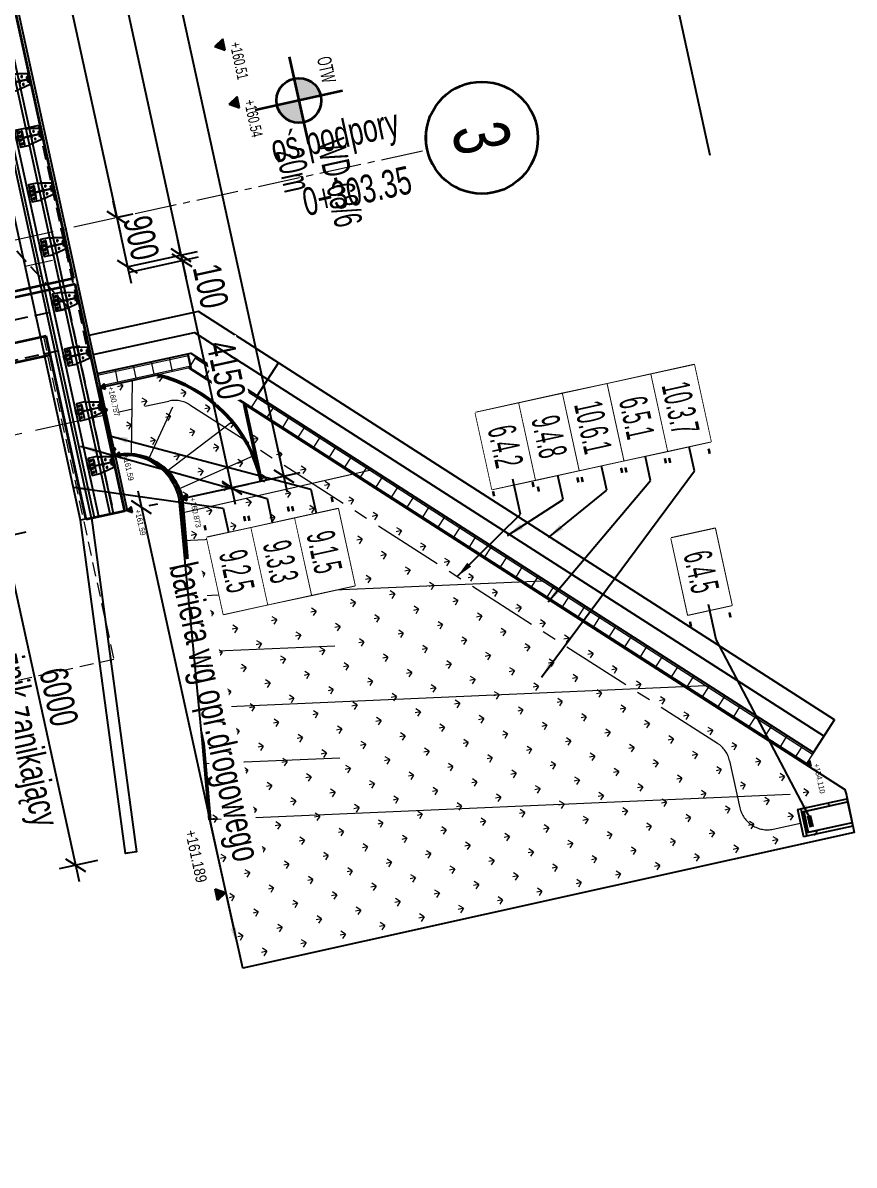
# Model space of a CAD drawing. Header units: metres. Extents: x 8416582 to 8417409, y 5771873 to 5772737.
# Drawn here: x 8416718.14 to 8416732.99, y 5772190.87 to 5772211.26 of the extents above; entities that cross this region are included whole.
import ezdxf
from ezdxf.enums import TextEntityAlignment as Align

# ---------------------------------------------------------------- set-up
doc = ezdxf.new("R2010")
doc.units = ezdxf.units.M
doc.set_wipeout_variables(frame=1)
doc.header["$PDSIZE"] = 0.05
for name, pattern in [('CENTER', [2, 1.25, -0.25, 0.25, -0.25]), ('CENTER2', [1.125, 0.75, -0.125, 0.125, -0.125]), ('DASHDOT', [25.4, 12.7, -6.35, 0, -6.35]), ('DASHED', [0.75, 0.5, -0.25]), ('HIDDEN', [0.375, 0.25, -0.125])]:
    doc.linetypes.add(name, pattern=pattern)
for name, color, linetype in [('00RysOpi-T', 2, 'Continuous'), ('AII_M_balustrady', 8, 'Continuous'), ('AII_M_bariery', 8, 'Continuous'), ('AII_M_konstrukcja beton', 3, 'Continuous'), ('AII_M_krawężnik', 9, 'Continuous'), ('AII_M_opisy do legendy', 2, 'Continuous'), ('AII_odwodnienie_drenaż', 140, 'Continuous')]:
    doc.layers.add(name, color=color, linetype=linetype)
for name, color, linetype, lineweight in [('AII_D_skarpa', 62, 'Continuous', 50), ('AII_M_geologia', 1, 'Continuous', 25), ('AII_M_konstrukcja 0.09', 6, 'Continuous', 9), ('AII_M_konstrukcja 0.18', 9, 'Continuous', 18), ('AII_M_konstrukcja 0.25', 1, 'Continuous', 25), ('AII_M_konstrukcja 0.35', 2, 'Continuous', 35), ('AII_M_kreskowanie', 8, 'Continuous', 0), ('AII_M_odwodnienie', 8, 'Continuous', 9), ('AII_M_opisy', 1, 'Continuous', 25), ('AII_M_opisy rzedne', 1, 'Continuous', 25), ('AII_M_opisy wymiary', 1, 'Continuous', 25), ('AII_M_osie', 9, 'CENTER', 18), ('AII_M_osie glowne', 9, 'CENTER2', 18), ('AII_M_robocza', 42, 'Continuous', 30), ('AII_M_skarpy', 9, 'Continuous', 18), ('AII_M_wymiary', 1, 'Continuous', 25), ('AII_M_wyposazenie', 1, 'Continuous', 25)]:
    doc.layers.add(name, color=color, linetype=linetype, lineweight=lineweight)
doc.layers.add('AII_M_opisy rzedne skarpy', color=6, linetype='Continuous', plot=False)
doc.layers.add('AII_M_przedmiar', color=1, linetype='Continuous', plot=False)
doc.styles.add('CDMSTYLE', font='CDMSIMPL.shx', dxfattribs={"width": 0.7, "bigfont": 'CDMBIGPL.shx'})
doc.linetypes.add('OGRODZENIE1', pattern='A,6.35,-2.54,[133,ltypeshp.shx,S=2.54,R=0,X=-2.54,Y=0],-2.54,25.4', length=36.83)
doc.dimstyles.new('CDM-ME200MM', dxfattribs={"dimscale": 0.2, "dimtxt": 2.5, "dimasz": 1.5, "dimexe": 1.5, "dimexo": 5, "dimgap": 0.5, "dimtad": 1, "dimdec": 0, "dimlfac": 1000, "dimrnd": 1, "dimzin": 9, "dimtxsty": 'CDMSTYLE', "dimblk": 'OBLIQUE', "dimcen": 2.5, "dimdle": 1.5, "dimclrd": 9, "dimclre": 9, "dimclrt": 1, "dimadec": 1, "dimazin": 2, "dimtfac": 1, "dimtdec": 0, "dimtix": 1, "dimtmove": 2, "dimatfit": 3, "dimfxl": 1, "dimtvp": 1, "dimtolj": 1, "dimtzin": 0, "dimlwd": 25, "dimlwe": 25, "dimarcsym": 0})
doc.dimstyles.new('CDM-ME200MM$7', dxfattribs={"dimscale": 0.2, "dimtxt": 2.5, "dimasz": 1.5, "dimexe": 1.5, "dimexo": 5, "dimgap": 0.5, "dimtad": 1, "dimdec": 0, "dimlfac": 1000, "dimrnd": 1, "dimzin": 9, "dimtxsty": 'CDMSTYLE', "dimblk": 'OBLIQUE', "dimcen": 2.5, "dimdle": 1.5, "dimclrd": 9, "dimclre": 9, "dimclrt": 1, "dimadec": 1, "dimazin": 2, "dimtfac": 1, "dimtdec": 0, "dimtix": 1, "dimtmove": 2, "dimatfit": 3, "dimfxl": 1, "dimtvp": 1, "dimtolj": 1, "dimtzin": 0, "dimlwd": 25, "dimlwe": 25, "dimarcsym": 0})

# ---------------------------------------------------------------- blocks, each defined once
blk = doc.blocks.new('OpiOsie02')
at = {"layer": 'AII_M_osie', "color": 0, "lineweight": 25, "ltscale": 2, "style": 'CDMSTYLE', "width": 0.7}
blk.add_text('oś podpory', height=2.5, rotation=90, dxfattribs=at).set_placement((-1, -2), align=Align.BOTTOM_RIGHT)
at = {"layer": 'AII_M_osie', "color": 0, "lineweight": 25, "style": 'CDMSTYLE', "width": 0.7, "flags": 8}
blk.add_attdef('KILOMETRAŻ', text='', height=2.5, rotation=90, dxfattribs=at).set_placement((1, -2), align=Align.TOP_RIGHT)
at = {"color": 0, "lineweight": 25}
blk.add_wipeout([(5, 5), (4.76, 6.55), (4.05, 7.94), (2.94, 9.05), (1.55, 9.76), (0, 10), (-1.55, 9.76), (-2.94, 9.05), (-4.05, 7.94), (-4.76, 6.55), (-5, 5), (-4.76, 3.45), (-4.05, 2.06), (-2.94, 0.95), (-1.55, 0.24), (0, 0), (1.55, 0.24), (2.94, 0.95), (4.05, 2.06), (4.76, 3.45)], dxfattribs=at).dxf.layer = 'AII_M_osie'
at = {"layer": 'AII_M_osie', "color": 0, "linetype": 'Continuous', "lineweight": 35}
blk.add_circle((0, 5), 5, dxfattribs=at)
at = {"layer": 'AII_M_osie', "color": 0, "linetype": 'Continuous', "lineweight": 50, "style": 'CDMSTYLE', "width": 0.7}
blk.add_attdef('NR', text='', height=5, dxfattribs=at).set_placement((0, 5), align=Align.MIDDLE)
blk = doc.blocks.new('_OBLIQUE')
at = {"color": 0, "linetype": 'ByBlock'}
blk.add_line((-0.5, -0.5), (0.5, 0.5), dxfattribs=at)
blk = doc.blocks.new('*D66')
at = {"layer": 'AII_M_opisy wymiary', "color": 9, "lineweight": 25, "transparency": 16777216}
for p, q in [((8416714.21, 5772233.483), (8416719.885, 5772207.495)), ((8416714.288, 5772233.193), (8416714.567, 5772233.254)), ((8416719.848, 5772207.794), (8416720.114, 5772207.853))]:
    blk.add_line(p, q, dxfattribs=at)
at = {"layer": 'Defpoints', "color": 0, "lineweight": 25, "transparency": 16777216}
for p in [(8416713.311, 5772232.98), (8416719.821, 5772207.789), (8416718.871, 5772207.581)]:
    blk.add_point(p, dxfattribs=at)
at = {"layer": 'AII_M_opisy wymiary', "color": 9, "lineweight": 25, "transparency": 16777216, "xscale": 0.3, "yscale": 0.3, "zscale": 0.3}
for p, rotation in [((8416714.274, 5772233.19), 102.3200789319986), ((8416719.821, 5772207.789), 282.3200789319986)]:
    blk.add_blockref('_OBLIQUE', p, dxfattribs=dict(at, rotation=rotation))
at = {"layer": 'AII_M_opisy wymiary', "color": 1, "lineweight": 25, "transparency": 16777216, "insert": (8416717.389, 5772220.564), "char_height": 0.5, "attachment_point": 5, "rotation": 282.3201, "style": 'CDMSTYLE'}
blk.add_mtext('\\A1;26000', dxfattribs=at)
blk = doc.blocks.new('*D67')
at = {"layer": 'AII_M_opisy wymiary', "color": 9, "lineweight": 25, "transparency": 16777216}
for p, q in [((8416719.821, 5772207.789), (8416719.757, 5772208.082)), ((8416719.836, 5772207.792), (8416720.114, 5772207.853)), ((8416719.821, 5772207.789), (8416720.013, 5772206.909)), ((8416720.013, 5772206.909), (8416720.077, 5772206.616)), ((8416720.028, 5772206.912), (8416720.306, 5772206.973))]:
    blk.add_line(p, q, dxfattribs=at)
at = {"layer": 'Defpoints', "color": 0, "lineweight": 25, "transparency": 16777216}
for p in [(8416718.859, 5772207.578), (8416720.013, 5772206.909), (8416719.051, 5772206.699)]:
    blk.add_point(p, dxfattribs=at)
at = {"layer": 'AII_M_opisy wymiary', "color": 9, "lineweight": 25, "transparency": 16777216, "xscale": 0.3, "yscale": 0.3, "zscale": 0.3}
for p, rotation in [((8416719.821, 5772207.789), 282.3200789319986), ((8416720.013, 5772206.909), 102.3200789319986)]:
    blk.add_blockref('_OBLIQUE', p, dxfattribs=dict(at, rotation=rotation))
at = {"layer": 'AII_M_opisy wymiary', "color": 1, "lineweight": 25, "transparency": 16777216, "insert": (8416720.259, 5772207.424), "char_height": 0.5, "attachment_point": 5, "rotation": 282.3201, "style": 'CDMSTYLE'}
blk.add_mtext('\\A1;900', dxfattribs=at)
blk = doc.blocks.new('*D68')
at = {"layer": 'AII_M_opisy wymiary', "color": 9, "lineweight": 25, "transparency": 16777216}
for p, q in [((8416709.424, 5772259.972), (8416721.031, 5772206.824)), ((8416708.548, 5772259.473), (8416709.781, 5772259.743)), ((8416720.028, 5772206.912), (8416721.26, 5772207.182))]:
    blk.add_line(p, q, dxfattribs=at)
at = {"layer": 'Defpoints', "color": 0, "lineweight": 25, "transparency": 16777216}
for p in [(8416707.572, 5772259.26), (8416720.967, 5772207.118), (8416719.051, 5772206.699)]:
    blk.add_point(p, dxfattribs=at)
at = {"layer": 'AII_M_opisy wymiary', "color": 9, "lineweight": 25, "transparency": 16777216, "xscale": 0.3, "yscale": 0.3, "zscale": 0.3}
for p, rotation in [((8416709.488, 5772259.679), 102.3200789319986), ((8416720.967, 5772207.118), 282.3200789319986)]:
    blk.add_blockref('_OBLIQUE', p, dxfattribs=dict(at, rotation=rotation))
at = {"layer": 'AII_M_opisy wymiary', "color": 1, "lineweight": 25, "transparency": 16777216, "insert": (8416715.569, 5772233.473), "char_height": 0.5, "attachment_point": 5, "rotation": 282.3201, "style": 'CDMSTYLE'}
blk.add_mtext('\\A1;LC=53800', dxfattribs=at)
blk = doc.blocks.new('*D71')
at = {"layer": 'AII_M_opisy wymiary', "color": 9, "lineweight": 25, "transparency": 16777216}
for p, q in [((8416720.967, 5772207.118), (8416720.903, 5772207.411)), ((8416720.028, 5772206.912), (8416721.26, 5772207.182)), ((8416720.049, 5772206.815), (8416721.282, 5772207.084)), ((8416720.967, 5772207.118), (8416720.988, 5772207.02)), ((8416720.988, 5772207.02), (8416721.052, 5772206.727))]:
    blk.add_line(p, q, dxfattribs=at)
at = {"layer": 'Defpoints', "color": 0, "lineweight": 25, "transparency": 16777216}
for p in [(8416720.988, 5772207.02), (8416719.051, 5772206.699), (8416719.072, 5772206.601)]:
    blk.add_point(p, dxfattribs=at)
at = {"layer": 'AII_M_opisy wymiary', "color": 9, "lineweight": 25, "transparency": 16777216, "xscale": 0.3, "yscale": 0.3, "zscale": 0.3}
for p, rotation in [((8416720.967, 5772207.118), 282.3200789319986), ((8416720.988, 5772207.02), 102.3200789319986)]:
    blk.add_blockref('_OBLIQUE', p, dxfattribs=dict(at, rotation=rotation))
at = {"layer": 'AII_M_opisy wymiary', "color": 1, "lineweight": 25, "transparency": 16777216, "insert": (8416721.498, 5772206.563), "char_height": 0.5, "attachment_point": 5, "rotation": 282.3201, "style": 'CDMSTYLE'}
blk.add_mtext('\\A1;100', dxfattribs=at)
blk = doc.blocks.new('*D72')
at = {"layer": 'AII_M_opisy wymiary', "color": 9, "lineweight": 25, "transparency": 16777216}
for p, q in [((8416720.924, 5772207.313), (8416721.938, 5772202.672)), ((8416720.049, 5772206.815), (8416721.282, 5772207.084)), ((8416720.935, 5772202.76), (8416722.167, 5772203.029))]:
    blk.add_line(p, q, dxfattribs=at)
at = {"layer": 'Defpoints', "color": 0, "lineweight": 25, "transparency": 16777216}
for p in [(8416719.072, 5772206.601), (8416721.874, 5772202.965), (8416719.958, 5772202.547)]:
    blk.add_point(p, dxfattribs=at)
at = {"layer": 'AII_M_opisy wymiary', "color": 9, "lineweight": 25, "transparency": 16777216, "xscale": 0.3, "yscale": 0.3, "zscale": 0.3}
for p, rotation in [((8416720.988, 5772207.02), 102.3200789319986), ((8416721.874, 5772202.965), 282.3200789319986)]:
    blk.add_blockref('_OBLIQUE', p, dxfattribs=dict(at, rotation=rotation))
at = {"layer": 'AII_M_opisy wymiary', "color": 1, "lineweight": 25, "transparency": 16777216, "insert": (8416721.773, 5772205.067), "char_height": 0.5, "attachment_point": 5, "rotation": 282.3201, "style": 'CDMSTYLE', "bg_fill": 3, "box_fill_scale": 1.1, "bg_fill_color": 256, "bg_fill_true_color": 13158600, "bg_fill_transparency": 0}
blk.add_mtext('\\A1;4150', dxfattribs=at)
blk = doc.blocks.new('*D82')
at = {"layer": 'AII_M_opisy wymiary', "color": 9, "lineweight": 25, "transparency": 16777216}
for p, q in [((8416717.741, 5772202.377), (8416719.149, 5772195.929)), ((8416718.198, 5772202.17), (8416717.512, 5772202.02)), ((8416719.478, 5772196.308), (8416718.792, 5772196.158))]:
    blk.add_line(p, q, dxfattribs=at)
at = {"layer": 'Defpoints', "color": 0, "lineweight": 25, "transparency": 16777216}
for p in [(8416719.175, 5772202.383), (8416720.455, 5772196.522), (8416719.085, 5772196.222)]:
    blk.add_point(p, dxfattribs=at)
at = {"layer": 'AII_M_opisy wymiary', "color": 9, "lineweight": 25, "transparency": 16777216, "xscale": 0.3, "yscale": 0.3, "zscale": 0.3}
for p, rotation in [((8416717.805, 5772202.084), 102.320078944778), ((8416719.085, 5772196.222), 282.320078944778)]:
    blk.add_blockref('_OBLIQUE', p, dxfattribs=dict(at, rotation=rotation))
at = {"layer": 'AII_M_opisy wymiary', "color": 1, "lineweight": 25, "transparency": 16777216, "char_height": 0.5, "attachment_point": 5, "rotation": 282.3201, "style": 'CDMSTYLE'}
for s, insert in [('\\A1;krawężnik zanikający', (8416718.021, 5772199.061)), ('\\A1;6000', (8416718.787, 5772199.228))]:
    blk.add_mtext(s, dxfattribs=dict(at, insert=insert))
blk = doc.blocks.new('BarPor_h1_1G')
at = {"layer": 'AII_M_bariery', "linetype": 'Continuous', "ltscale": 0.01}
for p, q in [((50, 430), (-50, 430)), ((-50, 430), (-50, 420)), ((-50, 420), (-5, 420)), ((-5, 420), (-5, 280)), ((5, 280), (5, 420)), ((50, 422), (50, 430))]:
    blk.add_line(p, q, dxfattribs=at)
at = {"layer": 'AII_M_bariery', "linetype": 'Continuous'}
for p, q in [((-85, 330), (-55, 330)), ((-70, 315), (-70, 345)), ((-41, 272), (-41, 280)), ((-41, 280), (41, 280)), ((-12, 272), (-41, 272)), ((-3, 189), (-3, 263)), ((2, 263), (2, 189)), ((41, 272), (11, 272)), ((41, 280), (41, 272)), ((55, 330), (85, 330)), ((70, 315), (70, 345)), ((-120, 80), (-90, 80)), ((-105, 65), (-105, 95)), ((-50, 80), (-20, 80)), ((-41, 120), (-41, 127)), ((-41, 127), (-12, 127)), ((41, 120), (-41, 120)), ((-35, 65), (-35, 95)), ((-3, 136), (-3, 189)), ((2, 189), (2, 136)), ((11, 127), (41, 127)), ((20, 80), (50, 80)), ((35, 65), (35, 95)), ((41, 127), (41, 120)), ((90, 80), (120, 80)), ((105, 65), (105, 95))]:
    blk.add_line(p, q, dxfattribs=at)
at = {"layer": 'AII_M_bariery', "linetype": 'HIDDEN'}
blk.add_line((2, 280), (2, 280), dxfattribs=at)
at = {"layer": 'AII_M_bariery', "linetype": 'Continuous'}
for points in [[(-136, 272), (-95, 450), (95, 450), (136, 272)], [(150, 212), (155, 190), (155, 40), (-155, 40), (-155, 190), (-150, 212)], [(-41, 120), (-123, 120), (-123, 127), (-41, 127)], [(-41, 6), (-41, 0), (41, 0), (41, 120), (-41, 120), (-41, 114), (35, 114), (35, 6), (-41, 6)], [(41, 120), (123, 120), (123, 127), (41, 127)]]:
    blk.add_lwpolyline(points, dxfattribs=at)
at = {"layer": 'AII_M_bariery', "linetype": 'Continuous', "ltscale": 0.01}
blk.add_lwpolyline([(5, 290), (5, 420), (50, 420), (50, 430), (-50, 430), (-50, 422)], dxfattribs=at)
at = {"layer": 'AII_M_bariery', "linetype": 'HIDDEN', "ltscale": 0.01}
for points in [[(-136, 272), (-150, 212)], [(150, 212), (136, 272)]]:
    blk.add_lwpolyline(points, dxfattribs=at)
at = {"layer": 'AII_M_bariery', "linetype": 'Continuous'}
for centre in [(-70, 330), (70, 330), (-105, 80), (-35, 80), (35, 80), (105, 80)]:
    blk.add_circle(centre, 12.2, dxfattribs=at)
for centre, start, end in [((-12, 263), 0, 90), ((11, 263), 90, 180), ((-12, 136), 270, 360), ((11, 136), 180, 270)]:
    blk.add_arc(centre, 9, start, end, dxfattribs=at)
blk = doc.blocks.new('*U84')
at = {"layer": 'AII_M_wymiary', "xscale": 0.001, "yscale": 0.001, "zscale": 0.001, "rotation": 162.3831513499083}
blk.add_blockref('BarPor_h1_1G', (0.068, 0.214), dxfattribs=at)
blk = doc.blocks.new('*U85')
at = {"layer": 'AII_M_robocza', "color": 0, "linetype": 'ByBlock', "lineweight": -2, "transparency": 16777216}
for p in [(51.477, -16.313), (52.43, -16.615), (53.384, -16.917), (54.337, -17.219), (55.29, -17.522), (56.243, -17.824), (57.197, -18.126), (58.15, -18.428)]:
    blk.add_blockref('*U84', p, dxfattribs=at)
blk = doc.blocks.new('*D121')
at = {"layer": 'AII_M_wymiary', "color": 9, "lineweight": 25, "transparency": 16777216}
for p, q in [((8416720.198, 5772202.906), (8416721.903, 5772195.097)), ((8416720.397, 5772202.643), (8416720.555, 5772202.677))]:
    blk.add_line(p, q, dxfattribs=at)
blk.add_solid([(8416721.952, 5772195.108), (8416721.855, 5772195.087), (8416721.967, 5772194.804)], dxfattribs=at)
at = {"layer": 'Defpoints', "color": 0, "lineweight": 25, "transparency": 16777216}
for p in [(8416719.42, 5772202.43), (8416722.864, 5772195), (8416721.967, 5772194.804)]:
    blk.add_point(p, dxfattribs=at)
at = {"layer": 'AII_M_wymiary', "color": 9, "lineweight": 25, "transparency": 16777216, "xscale": 0.3, "yscale": 0.3, "zscale": 0.3, "rotation": 102.320079049042}
blk.add_blockref('_OBLIQUE', (8416720.262, 5772202.613), dxfattribs=at)
at = {"layer": 'AII_M_wymiary', "color": 1, "transparency": 16777216, "insert": (8416721.506, 5772198.948), "char_height": 0.5, "attachment_point": 5, "rotation": 282.3201, "style": 'CDMSTYLE', "bg_fill": 3, "box_fill_scale": 1.1, "bg_fill_color": 256, "bg_fill_true_color": 13158600, "bg_fill_transparency": 0}
blk.add_mtext('\\A1;bariera wg opr.drogowego', dxfattribs=at)
blk = doc.blocks.new('ODWIERT2')
at = {"layer": 'AII_M_geologia', "linetype": 'Continuous', "lineweight": 0}
h = blk.add_hatch(color=0, dxfattribs=at)
h.dxf.hatch_style = 1
h.paths.add_polyline_path([(0, 2, 0.414214), (-2, 0), (0, 0)])
h.paths.add_polyline_path([(2, 0), (0, 0), (0, -2, 0.414214)])
at = {"layer": 'AII_M_geologia', "color": 0, "linetype": 'Continuous', "lineweight": 35}
for p, q in [((0, 4), (0, -4)), ((-4, 0), (4, 0))]:
    blk.add_line(p, q, dxfattribs=at)
blk.add_circle((0, 0), 2, dxfattribs=at)
at = {"layer": 'AII_M_geologia', "color": 0, "lineweight": -2, "style": 'CDMSTYLE', "width": 0.6}
blk.add_attdef('RODZAJ', text='', height=1.25, dxfattribs=at).set_placement((-1, 2), align=Align.BOTTOM_RIGHT)
blk.add_attdef('NUMER', text='', height=2.5, dxfattribs=at).set_placement((4, 0), align=Align.BOTTOM_LEFT)
blk.add_attdef('GLEBOKOSC', text='', height=2.5, dxfattribs=at).set_placement((4, -0.5), align=Align.TOP_LEFT)
at = {"layer": 'AII_M_geologia', "color": 0, "lineweight": -2, "style": 'CDMSTYLE', "width": 0.6, "flags": 1}
blk.add_attdef('WYKONANO', text='', height=2.5, dxfattribs=at).set_placement((4, -3.83), align=Align.TOP_LEFT)
blk = doc.blocks.new('*U203')
at = {"color": 0, "linetype": 'ByBlock', "lineweight": -2, "ltscale": 0.5}
for p, q in [((-0.095, 0), (-0.095, 13.095)), ((-0.095, 0), (-0.095, 13.095)), ((0.095, 0), (0.095, 13.095)), ((0.095, 0), (0.095, 13.095)), ((-0.125, 12.87), (0.125, 12.87)), ((-0.125, 12.54), (0.125, 12.54)), ((-0.125, 12.21), (0.125, 12.21)), ((-0.125, 11.88), (0.125, 11.88)), ((-0.125, 11.55), (0.125, 11.55)), ((-0.125, 11.22), (0.125, 11.22)), ((-0.125, 10.89), (0.125, 10.89)), ((-0.125, 10.56), (0.125, 10.56)), ((-0.125, 10.23), (0.125, 10.23)), ((-0.125, 9.9), (0.125, 9.9)), ((-0.125, 9.57), (0.125, 9.57)), ((-0.125, 9.24), (0.125, 9.24)), ((-0.125, 8.91), (0.125, 8.91)), ((-0.125, 8.58), (0.125, 8.58)), ((-0.125, 8.25), (0.125, 8.25)), ((-0.125, 7.92), (0.125, 7.92)), ((-0.125, 7.59), (0.125, 7.59)), ((-0.125, 7.26), (0.125, 7.26)), ((-0.125, 6.93), (0.125, 6.93)), ((-0.125, 6.6), (0.125, 6.6)), ((-0.125, 6.27), (0.125, 6.27)), ((-0.125, 5.94), (0.125, 5.94)), ((-0.125, 5.61), (0.125, 5.61)), ((-0.125, 5.28), (0.125, 5.28)), ((-0.125, 4.95), (0.125, 4.95)), ((-0.125, 4.62), (0.125, 4.62)), ((-0.125, 4.29), (0.125, 4.29)), ((-0.125, 3.96), (0.125, 3.96)), ((-0.125, 3.63), (0.125, 3.63)), ((-0.125, 3.3), (0.125, 3.3)), ((-0.125, 2.97), (0.125, 2.97)), ((-0.125, 2.64), (0.125, 2.64)), ((-0.125, 2.31), (0.125, 2.31)), ((-0.125, 1.98), (0.125, 1.98)), ((-0.125, 1.65), (0.125, 1.65)), ((-0.125, 1.32), (0.125, 1.32)), ((-0.125, 0.99), (0.125, 0.99)), ((-0.125, 0.66), (0.125, 0.66)), ((-0.125, 0.33), (0.125, 0.33))]:
    blk.add_line(p, q, dxfattribs=at)
at = {"color": 0, "linetype": 'ByBlock', "lineweight": -2, "ltscale": 0.5, "extrusion": (-3.44503e-16, 1, -7.39557e-32)}
blk.add_line((-0.125, 0.33), (0.125, 0.33), dxfattribs=at)
at = {"color": 0, "linetype": 'ByBlock', "lineweight": -2, "ltscale": 0.5, "extrusion": (2.83275e-16, 3.19582e-32, -1)}
blk.add_line((-0.125, 0.33), (0.125, 0.33), dxfattribs=at)
at = {"color": 0, "linetype": 'ByBlock', "lineweight": -2, "ltscale": 0.5}
blk.add_lwpolyline([(-0.125, 0), (0.125, 0), (0.125, 13.095), (-0.125, 13.095)], close=True, dxfattribs=at)
blk = doc.blocks.new('*U170')
at = {"color": 0, "linetype": 'ByBlock', "lineweight": -2, "ltscale": 0.5}
for p, q in [((-0.125, 1.65), (0.125, 1.65)), ((-0.095, 0), (-0.095, 1.66)), ((-0.095, 0), (-0.095, 1.66)), ((0.095, 0), (0.095, 1.66)), ((0.095, 0), (0.095, 1.66)), ((-0.125, 1.32), (0.125, 1.32)), ((-0.125, 0.99), (0.125, 0.99)), ((-0.125, 0.66), (0.125, 0.66)), ((-0.125, 0.33), (0.125, 0.33))]:
    blk.add_line(p, q, dxfattribs=at)
at = {"color": 0, "linetype": 'ByBlock', "lineweight": -2, "ltscale": 0.5, "extrusion": (-3.44503e-16, 1, -7.39557e-32)}
blk.add_line((-0.125, 0.33), (0.125, 0.33), dxfattribs=at)
at = {"color": 0, "linetype": 'ByBlock', "lineweight": -2, "ltscale": 0.5, "extrusion": (2.83275e-16, 3.19582e-32, -1)}
blk.add_line((-0.125, 0.33), (0.125, 0.33), dxfattribs=at)
at = {"color": 0, "linetype": 'ByBlock', "lineweight": -2, "ltscale": 0.5}
blk.add_lwpolyline([(-0.125, 0), (0.125, 0), (0.125, 1.66), (-0.125, 1.66)], close=True, dxfattribs=at)
blk = doc.blocks.new('WD-68_podpory_rzut')
at = {"layer": 'AII_M_konstrukcja 0.18', "linetype": 'HIDDEN'}
blk.add_lwpolyline([(53.8, 1.275), (59.7, 1.275), (59.7, -9.275), (53.8, -9.275)], close=True, dxfattribs=at)
at = {"layer": 'AII_M_konstrukcja 0.25', "linetype": 'HIDDEN'}
for points in [[(50.1, -10), (54.1, -10), (54.1, 2), (50.1, 2)], [(57.15, -9.825), (53, -9.825), (53, 1.825), (57.15, 1.825), (57.15, 1.325), (53.8, 1.325), (53.8, -9.325), (57.15, -9.325)]]:
    blk.add_lwpolyline(points, close=True, dxfattribs=at)
for points in [[(53.4, 1.825), (51.5, 0.728), (51.5, -8.728), (53.4, -9.825)], [(53.4, 1.825), (53.4, -9.825)], [(54.15, -9.325), (54.15, 1.325)]]:
    blk.add_lwpolyline(points, dxfattribs=at)
blk = doc.blocks.new('*D214')
at = {"layer": 'AII_M_opisy wymiary', "color": 9, "lineweight": 25, "transparency": 16777216}
for p, q in [((8416722.869, 5772202.876), (8416709.448, 5772264.327)), ((8416707.446, 5772263.583), (8416709.805, 5772264.098)), ((8416720.935, 5772202.76), (8416723.098, 5772203.233))]:
    blk.add_line(p, q, dxfattribs=at)
at = {"layer": 'Defpoints', "color": 0, "lineweight": 25, "transparency": 16777216}
for p in [(8416709.512, 5772264.034), (8416706.469, 5772263.37, 0), (8416719.958, 5772202.547)]:
    blk.add_point(p, dxfattribs=at)
at = {"layer": 'AII_M_opisy wymiary', "color": 9, "lineweight": 25, "transparency": 16777216, "xscale": 0.3, "yscale": 0.3, "zscale": 0.3}
for p, rotation in [((8416709.512, 5772264.034), 102.3200789319986), ((8416722.805, 5772203.169), 282.3200789319986)]:
    blk.add_blockref('_OBLIQUE', p, dxfattribs=dict(at, rotation=rotation))
at = {"layer": 'AII_M_opisy wymiary', "color": 1, "transparency": 16777216, "insert": (8416716.5, 5772233.676), "char_height": 0.5, "attachment_point": 5, "rotation": 282.3201, "style": 'CDMSTYLE'}
blk.add_mtext('\\A1;62300', dxfattribs=at)
blk = doc.blocks.new('Wylot_prefabrykowany')
at = {"layer": 'AII_odwodnienie_drenaż', "color": 0, "linetype": 'ByBlock', "lineweight": -2, "ltscale": 0.01}
for points in [[(0, 0.25), (0, -0.25)], [(0, 0.25), (0.9, 0.25)], [(0.06, 0.25), (0.06, -0.25)], [(0.9, 0.25), (0.9, -0.25)], [(0.06, 0.19), (0.9, 0.19)], [(0.1, 0.19), (0.1, -0.19)], [(0.15, 0.103), (0.15, -0.107)], [(0.17, 0.103), (0.17, -0.107)], [(0.2, 0.103), (0.2, -0.107)], [(0.9, -0.19), (0.06, -0.19)], [(0.9, -0.25), (0, -0.25)]]:
    blk.add_lwpolyline(points, dxfattribs=at)
blk = doc.blocks.new('OpiNum01')
at = {"layer": 'AII_M_opisy do legendy', "color": 0, "linetype": 'Continuous'}
blk.add_lwpolyline([(-3.5, -2), (3.5, -2), (3.5, 2), (-3.5, 2)], close=True, dxfattribs=at)
at = {"color": 9, "linetype": 'Continuous', "lineweight": 25, "style": 'CDMSTYLE', "width": 0.7, "flags": 1}
for tag, p in [('NAZWAPOL', (-4.1, -6.8)), ('NAZWAANG', (-4.1, -10.48)), ('SPECYF', (-4.1, -14.15)), ('ID', (-4.1, -17.82)), ('BAZA', (-4.1, -21.5)), ('RYSUNEK', (-4.1, -25.17))]:
    blk.add_attdef(tag, p, '', height=2, dxfattribs=at)
at = {"layer": 'AII_M_opisy do legendy', "linetype": 'Continuous', "lineweight": -2, "style": 'CDMSTYLE', "width": 0.5}
blk.add_attdef('NR', text='', height=2.5, dxfattribs=at).set_placement((0, 0), align=Align.MIDDLE)
at = {"color": 0, "linetype": 'Continuous'}
blk.add_wipeout([(-3.5, -2), (3.5, -2), (3.5, 2), (-3.5, 2)], dxfattribs=at).dxf.layer = 'AII_M_opisy do legendy'
blk = doc.blocks.new('OpiTxt01')
at = {"color": 0, "linetype": 'Continuous', "lineweight": 20, "style": 'CDMSTYLE', "width": 0.7}
blk.add_attdef('TEKST_GORNY', (1, 0.89), '', height=2, dxfattribs=at)
at = {"color": 0, "linetype": 'Continuous', "lineweight": -2, "style": 'CDMSTYLE', "width": 0.7}
blk.add_attdef('TEKST_DOLNY', (1.05, -2.73), '', height=2, dxfattribs=at)
blk = doc.blocks.new('00kota4')
at = {"linetype": 'Continuous', "lineweight": 25}
blk.add_hatch(color=0, dxfattribs=at).paths.add_polyline_path([(-1.04, 1.66), (0, 0), (1.08, 1.66)])
at = {"color": 0, "linetype": 'Continuous', "lineweight": 25}
for p, q in [((0, 0), (-1.04, 1.66)), ((1.08, 1.66), (-1.04, 1.66)), ((0, 0), (1.08, 1.66))]:
    blk.add_line(p, q, dxfattribs=at)
at = {"color": 0, "linetype": 'Continuous', "lineweight": 25, "style": 'CDMSTYLE', "width": 0.85}
blk.add_attdef('%%P000.000', (0.49, 2.69), '', height=2, dxfattribs=at)

msp = doc.modelspace()

# ---------------------------------------------------------------- hatches: boundary and pattern name
at = {"layer": 'AII_M_kreskowanie'}
h = msp.add_hatch(dxfattribs=at)
h.set_pattern_fill('GRASS', color=256, scale=0.02, angle=-180)
h.set_pattern_definition([(192.3201, (8416672.23175, 5772224.5195), (-0.2742923, -0.4275836), [0.09525, -0.6231705]), (147.3201, (8416672.23175, 5772224.5195), (-0.2742923, -0.4275836), [0.09525, -0.41275]), (237.3201, (8416672.23175, 5772224.5195), (0.4275836, -0.2742923), [0.09525, -0.41275])])
h.paths.add_polyline_path([(8416732.1711, 5772196.8092), (8416732.09, 5772197.1804), (8416732.8716, 5772197.3511), (8416732.9527, 5772196.9799)], flags=16)
edge = h.paths.add_edge_path()
edge.add_line((8416722.07, 5772194.3821), (8416721.4806, 5772197.0333))
edge.add_line((8416721.4806, 5772197.0333), (8416720.9348, 5772202.7603))
edge.add_arc((8416719.9578, 5772202.5469), 1, 12.32008, 99.45409)
edge.add_line((8416719.7936, 5772203.5334), (8416719.5266, 5772204.7558))
edge.add_line((8416719.5266, 5772204.7558), (8416720.5445, 5772204.9781))
edge.add_arc((8416719.9312, 5772202.5216), 2.532, 12.75286, 75.98183, ccw=False)
edge.add_line((8416722.4007, 5772203.0805), (8416722.1007, 5772204.454))
edge.add_line((8416722.1007, 5772204.454), (8416732.822, 5772197.5764))
edge.add_line((8416732.822, 5772197.5764), (8416732.8527, 5772197.4734))
edge.add_line((8416732.8527, 5772197.4734), (8416732.99, 5772196.809))
edge.add_line((8416732.99, 5772196.809), (8416722.07, 5772194.3821))

# ---------------------------------------------------------------- linework, layer by layer
at = {"layer": 'AII_D_skarpa'}
msp.add_lwpolyline([(8416722.4007, 5772203.0805), (8416722.1007, 5772204.454)], dxfattribs=at)
for centre, radius, start, end in [((8416719.9578, 5772202.5469), 2.5005, 12.32008, 76.4545), ((8416720.0048, 5772202.5563), 1.0021, 12.37337, 105.06115)]:
    msp.add_arc(centre, radius, start, end, dxfattribs=at)
at = {"layer": 'AII_M_bariery'}
for points in [[(8416719.4205, 5772202.4296), (8416706.1274, 5772263.2949)], [(8416719.4986, 5772202.4467), (8416706.2055, 5772263.3119)], [(8416719.7058, 5772202.4919), (8416706.4126, 5772263.3572)], [(8416719.7644, 5772202.5047), (8416706.4712, 5772263.37)]]:
    msp.add_lwpolyline(points, dxfattribs=at)
at = {"layer": 'AII_M_konstrukcja 0.09', "linetype": 'DASHED'}
msp.add_lwpolyline([(8416707.1931, 5772204.5187), (8416718.9656, 5772207.0899)], dxfattribs=at)
at = {"layer": 'AII_M_konstrukcja 0.25', "color": 1, "lineweight": 25}
msp.add_lwpolyline([(8416719.4732, 5772205), (8416721.1438, 5772205.3649), (8416732.2628, 5772198.2322), (8416732.6408, 5772198.8213), (8416721.2778, 5772206.1106), (8416719.3239, 5772205.6839)], dxfattribs=at)
at = {"layer": 'AII_M_konstrukcja 0.35'}
for p, q in [((8416707.5715, 5772259.2601), (8416719.051, 5772206.6991)), ((8416719.0723, 5772206.6014), (8416719.9578, 5772202.5469)), ((8416707.2998, 5772204.0302), (8416718.8769, 5772206.5587)), ((8416718.5591, 5772205.6704), (8416708.1544, 5772203.398)), ((8416719.2739, 5772202.3976), (8416718.5591, 5772205.6704)), ((8416719.9578, 5772202.5469), (8416719.2739, 5772202.3976))]:
    msp.add_line(p, q, dxfattribs=at)
for points in [[(8416718.8769, 5772206.5587), (8416719.0723, 5772206.6014)], [(8416718.6338, 5772205.3285), (8416708.2291, 5772203.0561)]]:
    msp.add_lwpolyline(points, dxfattribs=at)
at = {"layer": 'AII_M_krawężnik', "color": 1}
for p, q in [((8416719.1747, 5772202.3833), (8416705.8831, 5772263.2415)), ((8416719.3716, 5772202.4189), (8416706.0785, 5772263.2842))]:
    msp.add_line(p, q, dxfattribs=at)
for points in [[(8416719.3706, 5772202.4261), (8416720.173, 5772196.4612), (8416719.975, 5772196.4328), (8416719.1747, 5772202.3833)], [(8416719.3706, 5772202.4261), (8416719.1747, 5772202.3833)]]:
    msp.add_lwpolyline(points, dxfattribs=at)
at = {"layer": 'AII_M_kreskowanie'}
msp.add_lwpolyline([(8416722.07, 5772194.3821), (8416721.4806, 5772197.0333), (8416720.9836, 5772202.771, 0.4150901), (8416719.7936, 5772203.5334), (8416719.5266, 5772204.7558), (8416720.5445, 5772204.9781, -0.283108), (8416722.4007, 5772203.0805), (8416722.1007, 5772204.454), (8416732.822, 5772197.5764), (8416732.9822, 5772196.8073)], format="xyb", close=True, dxfattribs=at)
at = {"layer": 'AII_M_opisy rzedne', "color": 1, "lineweight": 25}
msp.add_line((8416720.0274, 5772196.4442), (8416719.975, 5772196.4328), dxfattribs=at)
at = {"layer": 'AII_M_opisy rzedne skarpy'}
msp.add_lwpolyline([(8416724.6164, 5772235.4512), (8416730.4148, 5772208.9024)], dxfattribs=at)
at = {"layer": 'AII_M_osie glowne'}
msp.add_line((8416706.9622, 5772204.9801), (8416725.365, 5772208.9993), dxfattribs=at)
at = {"layer": 'AII_M_przedmiar', "color": 1, "linetype": 'Continuous'}
msp.add_lwpolyline([(8416732.1711, 5772196.8092), (8416732.09, 5772197.1804), (8416732.8716, 5772197.3511), (8416732.9527, 5772196.9799)], close=True, dxfattribs=at)
at = {"layer": 'AII_M_skarpy', "color": 62}
for points in [[(8416720.0823, 5772203.5541), (8416720.1031, 5772204.8817)], [(8416720.3948, 5772203.479), (8416720.8224, 5772204.4054)], [(8416720.7164, 5772203.2618), (8416721.8812, 5772204.1448)], [(8416720.9281, 5772202.9458), (8416722.2569, 5772203.5301)], [(8416721.0054, 5772202.5192), (8416724.3318, 5772203.2779)], [(8416723.6287, 5772202.1321), (8416721.0056, 5772202.0173)], [(8416727.4194, 5772201.2972), (8416721.1006, 5772201.0205)], [(8416723.7162, 5772200.134), (8416721.1956, 5772200.0237)], [(8416730.3407, 5772199.4232), (8416721.2906, 5772199.0269)], [(8416723.8036, 5772198.1359), (8416721.3856, 5772198.0301)], [(8416731.8459, 5772197.4872), (8416721.4806, 5772197.0333)], [(8416732.99, 5772196.809), (8416722.07, 5772194.3821)]]:
    msp.add_lwpolyline(points, dxfattribs=at)
at = {"layer": 'AII_M_wyposazenie'}
msp.add_line((8416706.7135, 5772263.4229), (8416720.0067, 5772202.5576), dxfattribs=at)
msp.add_lwpolyline([(8416720.0067, 5772202.5576), (8416719.9578, 5772202.5469)], dxfattribs=at)

# ---------------------------------------------------------------- block references
at = {"layer": 'AII_M_geologia', "color": 10, "linetype": 'DASHDOT', "xscale": 0.2, "yscale": 0.2, "zscale": 0.2, "rotation": 282.3200856034352}
msp.add_blockref('ODWIERT2', (8416723.0733, 5772209.8785), dxfattribs=at).add_auto_attribs({'NUMER': 'WD-68/6', 'GLEBOKOSC': '20m', 'RODZAJ': 'OTW'})
at = {"layer": 'AII_M_konstrukcja beton', "color": 9, "lineweight": 18, "xscale": -1, "rotation": 282.3200785139968}
msp.add_blockref('*U170', (8416719.4999, 5772204.8779), dxfattribs=at)
at = {"layer": 'AII_M_odwodnienie', "color": 9, "lineweight": 18, "xscale": -1, "rotation": 237.320078203283}
msp.add_blockref('*U203', (8416721.1736, 5772205.1973), dxfattribs=at)
at = {"layer": 'AII_M_odwodnienie', "linetype": 'Continuous', "lineweight": 25, "rotation": 12.32007900185231}
msp.add_blockref('Wylot_prefabrykowany', (8416732.0328, 5772196.9735), dxfattribs=at)
at = {"layer": 'AII_M_opisy rzedne skarpy', "linetype": 'Continuous', "xscale": 0.05, "yscale": 0.05, "zscale": 0.05, "rotation": 282.3200789447779}
msp.add_blockref('00kota4', (8416732.1278, 5772198.0217), dxfattribs=at).add_auto_attribs({'%%P000.000': '+154.110'})
at = {"layer": 'AII_M_opisy rzedne skarpy', "linetype": 'Continuous'}
ref = msp.add_blockref('00kota4', (8416721.7602, 5772195.7305), dxfattribs=dict(at, xscale=-0.1, yscale=0.1, zscale=0.1, rotation=102.3200790172016))
ref.add_attrib('%%P000.000', '+161.189', (8416721.0399, 5772196.8291), dxfattribs={"layer": '0', "color": 0, "linetype": 'Continuous', "lineweight": 25, "height": 0.2, "rotation": 282.32008, "style": 'CDMSTYLE', "width": 0.85})
at = {"layer": 'AII_M_robocza', "color": 1, "linetype": 'Continuous', "lineweight": 25}
ref = msp.add_blockref('00kota4', (8416721.5735, 5772210.845), dxfattribs=dict(at, xscale=0.1, yscale=0.1, zscale=0.1, rotation=282.3200789319986))
ref.add_attrib('%%P000.000', '+160.51', (8416721.8366, 5772210.9025), dxfattribs={"layer": '0', "color": 0, "linetype": 'Continuous', "lineweight": 25, "height": 0.2, "rotation": 282.32008, "style": 'CDMSTYLE', "width": 0.7})

# ---------------------------------------------------------------- dimensions: what is measured, and where the dimension line sits
at = {"layer": 'AII_M_opisy wymiary', "color": 1, "lineweight": 25}
for base, p1, p2, text, picture, middle in [((8416720.9671, 5772207.1176), (8416707.5715, 5772259.2601), (8416719.051, 5772206.6991), 'LC=<>', '*D68', (8416715.5693, 5772233.4728)), ((8416719.0849, 5772196.2223), (8416719.1747, 5772202.3833), (8416720.4549, 5772196.5215), '<>\\Xkrawężnik zanikający', '*D82', (8416718.4447, 5772199.1532))]:
    dim = msp.add_linear_dim(base=base, p1=p1, p2=p2, angle=282.32008, text=text, dimstyle='CDM-ME200MM', dxfattribs=at)
    dim.commit()
    dim.dimension.update_dxf_attribs({"geometry": picture, "text_midpoint": middle})
for base, p1, p2, picture, middle in [((8416719.8212, 5772207.7885), (8416713.3113, 5772232.9796), (8416718.8707, 5772207.5809), '*D66', (8416717.3893, 5772220.5638)), ((8416720.0132, 5772206.9092), (8416718.8589, 5772207.5783), (8416719.051, 5772206.6991), '*D67', (8416720.2592, 5772207.4236))]:
    dim = msp.add_linear_dim(base=base, p1=p1, p2=p2, angle=282.32008, dimstyle='CDM-ME200MM', dxfattribs=at)
    dim.commit()
    dim.dimension.update_dxf_attribs({"geometry": picture, "text_midpoint": middle})
dim = msp.add_linear_dim(base=(8416720.9884, 5772207.0199), p1=(8416719.051, 5772206.6991), p2=(8416719.0723, 5772206.6014), angle=282.32008, dimstyle='CDM-ME200MM', dxfattribs=at)
dim.commit()
dim.dimension.update_dxf_attribs({"geometry": '*D71', "text_midpoint": (8416721.4982, 5772206.5633), "dimtype": 160})

# ---------------------------------------------------------------- leaders
at = {"layer": '00RysOpi-T', "color": 9, "linetype": 'Continuous', "lineweight": 0}
for points in [[(8416727.4083, 5772199.582), (8416730.1374, 5772203.2631), (8416730.02, 5772203.8005)], [(8416727.5253, 5772200.9243), (8416729.3558, 5772203.0924), (8416729.2385, 5772203.6298)], [(8416727.5284, 5772202.0726), (8416728.5742, 5772202.9217), (8416728.4569, 5772203.4591)], [(8416726.7981, 5772202.1116), (8416727.7927, 5772202.751), (8416727.6753, 5772203.2884)]]:
    msp.add_leader(points, dimstyle='CDM-ME200MM$7', dxfattribs=at)

# ---------------------------------------------------------------- next in the draw order: block references
at = {"layer": 'AII_M_osie', "color": 7, "linetype": 'Continuous'}
ref = msp.add_blockref('OpiOsie02', (8416725.365, 5772208.9993), dxfattribs=dict(at, xscale=0.2, yscale=0.2, zscale=0.2, rotation=282.3200789319986))
ref.add_attrib('NR', '3', dxfattribs={"layer": 'AII_M_opisy', "color": 0, "linetype": 'Continuous', "lineweight": 50, "height": 1, "rotation": 282.32008, "style": 'CDMSTYLE', "width": 0.7}).set_placement((8416726.342, 5772209.2127), align=Align.MIDDLE)
ref.add_attrib('KILOMETRAŻ', '0+303.35', dxfattribs={"layer": 'AII_M_opisy', "color": 0, "lineweight": 25, "height": 0.5, "rotation": 12.32008, "style": 'CDMSTYLE', "width": 0.7, "flags": 8}).set_placement((8416725.0169, 5772208.7185), align=Align.TOP_RIGHT)

# ---------------------------------------------------------------- next in the draw order: block references
at = {"layer": 'AII_M_robocza', "color": 1, "lineweight": 25, "xscale": -1, "rotation": 84.73660611740992}
msp.add_blockref('*U85', (8416706.5107, 5772262.9692), dxfattribs=at)
at = {"layer": 'AII_M_robocza', "color": 1, "linetype": 'Continuous', "lineweight": 25}
ref = msp.add_blockref('00kota4', (8416721.8291, 5772209.8152), dxfattribs=dict(at, xscale=0.1, yscale=0.1, zscale=0.1, rotation=282.3200789319986))
ref.add_attrib('%%P000.000', '+160.54', (8416722.0922, 5772209.8727), dxfattribs={"layer": '0', "color": 0, "linetype": 'Continuous', "lineweight": 25, "height": 0.2, "rotation": 282.32008, "style": 'CDMSTYLE', "width": 0.7})

# ---------------------------------------------------------------- next in the draw order: dimensions: what is measured, and where the dimension line sits
at = {"layer": 'AII_M_opisy wymiary', "color": 1, "lineweight": 25}
dim = msp.add_linear_dim(base=(8416721.8739, 5772202.9654), p1=(8416719.0723, 5772206.6014), p2=(8416719.9578, 5772202.5469), angle=282.32008, dimstyle='CDM-ME200MM', override={"dimtfill": 1}, dxfattribs=at)
dim.commit()
dim.dimension.update_dxf_attribs({"geometry": '*D72', "text_midpoint": (8416721.7731, 5772205.0673)})

# ---------------------------------------------------------------- next in the draw order: linework, layer by layer
at = {"layer": 'AII_M_balustrady', "linetype": 'OGRODZENIE1', "ltscale": 0.05}
msp.add_lwpolyline([(8416719.3985, 5772205.342), (8416721.2108, 5772205.7378), (8416732.4518, 5772198.5267)], dxfattribs=at)
at = {"layer": 'AII_M_konstrukcja 0.25', "color": 1, "lineweight": 25}
msp.add_lwpolyline([(8416722.3308, 5772204.6035), (8416722.7087, 5772205.1927)], dxfattribs=at)
at = {"layer": 'AII_M_konstrukcja 0.35'}
msp.add_line((8416719.051, 5772206.6991), (8416707.2785, 5772204.1279), dxfattribs=at)
at = {"layer": 'AII_M_odwodnienie', "color": 140, "linetype": 'CENTER'}
msp.add_lwpolyline([(8416699.7426, 5772190.8661), (8416700.2311, 5772190.9728, 0.4142136), (8416700.6129, 5772191.568), (8416700.5385, 5772191.9085, -0.1989124), (8416700.6061, 5772192.2852), (8416706.333, 5772201.2126, -0.1989124), (8416706.6472, 5772201.4311), (8416720.7492, 5772204.511, -0.1989124), (8416721.1258, 5772204.4434), (8416730.548, 5772198.3991, -0.1989124), (8416730.7665, 5772198.085), (8416730.9492, 5772197.2486, 0.4142136), (8416731.5444, 5772196.8668), (8416732.0328, 5772196.9735)], format="xyb", dxfattribs=at)
at = {"layer": 'AII_M_opisy rzedne skarpy', "color": 1, "linetype": 'Continuous', "lineweight": 25}
msp.add_line((8416721.2778, 5772206.1106), (8416721.2778, 5772206.1106), dxfattribs=at)

# ---------------------------------------------------------------- next in the draw order: block references
at = {"layer": 'AII_M_konstrukcja 0.25', "linetype": 'HIDDEN', "rotation": 282.3200789319986}
msp.add_blockref('WD-68_podpory_rzut', (8416705.7852, 5772257.9488, 0), dxfattribs=at)
at = {"layer": 'AII_M_opisy rzedne skarpy', "linetype": 'Continuous', "xscale": 0.05, "yscale": 0.05, "zscale": 0.05, "rotation": 282.3200789447779}
for p, values in [((8416719.5266, 5772204.7558), {'%%P000.000': '+160.757'}), ((8416719.793, 5772203.5357), {'%%P000.000': '+161.59'}), ((8416720.9836, 5772202.771), {'%%P000.000': '+160.873'}), ((8416720.0067, 5772202.5576), {'%%P000.000': '+161.59'})]:
    msp.add_blockref('00kota4', p, dxfattribs=at).add_auto_attribs(values)

# ---------------------------------------------------------------- next in the draw order: dimensions: what is measured, and where the dimension line sits
at = {"layer": 'AII_M_opisy wymiary'}
dim = msp.add_linear_dim(base=(8416709.512, 5772264.0341), p1=(8416719.9578, 5772202.5469), p2=(8416706.4693, 5772263.3696, 0), angle=282.32008, dimstyle='CDM-ME200MM', dxfattribs=at)
dim.commit()
dim.dimension.update_dxf_attribs({"geometry": '*D214', "text_midpoint": (8416716.5005, 5772233.6761)})

# ---------------------------------------------------------------- next in the draw order: leaders
at = {"layer": '00RysOpi-T', "color": 9, "linetype": 'Continuous', "lineweight": 0}
for points in [[(8416719.7164, 5772203.8866), (8416723.2865, 5772202.9385), (8416723.4038, 5772202.4012)], [(8416719.1734, 5772203.7054), (8416722.5049, 5772202.7678), (8416722.6223, 5772202.2305)], [(8416719.0465, 5772202.9702), (8416721.7233, 5772202.5971), (8416721.8407, 5772202.0598)]]:
    msp.add_leader(points, dimstyle='CDM-ME200MM$7', dxfattribs=at)

# ---------------------------------------------------------------- next in the draw order: block references
at = {"layer": '00RysOpi-T', "color": 1, "linetype": 'Continuous', "lineweight": 0}
for p, xscale, yscale, zscale, rotation, values in [((8416729.892, 5772204.3866), 0.2, 0.2, 0.2, 282.3200785754524, {'NR': '10.3.7'}), ((8416726.7657, 5772203.7038), 0.2, 0.2, 0.2, 282.3200789728477, {'NR': '6.4.2'}), ((8416723.5319, 5772201.815), 0.1999999999999999, 0.1999999999999999, 0.1999999999999999, 282.3200791909834, {'NR': '9.1.5'}), ((8416730.2637, 5772201.4633), 0.2, 0.2, 0.2, 282.3200789772597, {'NR': '6.4.5'})]:
    msp.add_blockref('OpiNum01', p, dxfattribs=dict(at, xscale=xscale, yscale=yscale, zscale=zscale, rotation=rotation)).add_auto_attribs(values)

# ---------------------------------------------------------------- next in the draw order: block references
at = {"layer": '00RysOpi-T', "color": 1, "linetype": 'Continuous', "lineweight": 0, "xscale": 0.2, "yscale": 0.2, "zscale": 0.2, "rotation": 282.3200789332828}
msp.add_blockref('OpiNum01', (8416722.7503, 5772201.6443), dxfattribs=at).add_auto_attribs({'NR': '9.3.3'})
at = {"layer": 'Defpoints', "color": 250, "linetype": 'Continuous', "lineweight": 0}
for p, xscale, yscale, zscale, rotation in [((8416730.02, 5772203.8005), 0.2, 0.2, 0.2, 282.3200785754524), ((8416726.8745, 5772203.2056), 0.2, 0.2, 0.2, 282.3200789728477), ((8416723.2865, 5772202.9385), 0.1999999999999999, 0.1999999999999999, 0.1999999999999999, 282.3200791909834), ((8416730.3917, 5772200.8771), 0.2, 0.2, 0.2, 282.3200789772597)]:
    msp.add_blockref('OpiTxt01', p, dxfattribs=dict(at, xscale=xscale, yscale=yscale, zscale=zscale, rotation=rotation)).add_auto_attribs({'TEKST_GORNY': '-', 'TEKST_DOLNY': '-'})

# ---------------------------------------------------------------- next in the draw order: leaders
at = {"layer": '00RysOpi-T', "color": 9, "linetype": 'Continuous', "lineweight": 0}
for points in [[(8416725.9025, 5772201.3792), (8416727.0303, 5772202.4924), (8416726.8937, 5772203.1177)], [(8416732.2286, 5772197.0146), (8416730.5282, 5772200.2519), (8416730.3917, 5772200.8771)]]:
    msp.add_leader(points, dimstyle='CDM-ME200MM$7', dxfattribs=at)

# ---------------------------------------------------------------- next in the draw order: block references
at = {"layer": '00RysOpi-T', "color": 1, "linetype": 'Continuous', "lineweight": 0, "xscale": 0.2, "yscale": 0.2, "zscale": 0.2}
for p, rotation, values in [((8416729.1104, 5772204.2159), 282.3200783359517, {'NR': '6.5.1'}), ((8416727.5473, 5772203.8745), 282.3200769443132, {'NR': '9.4.8'}), ((8416721.9687, 5772201.4736), 282.3200794407829, {'NR': '9.2.5'})]:
    msp.add_blockref('OpiNum01', p, dxfattribs=dict(at, rotation=rotation)).add_auto_attribs(values)
at = {"layer": 'Defpoints', "color": 250, "linetype": 'Continuous', "lineweight": 0, "xscale": 0.2, "yscale": 0.2, "zscale": 0.2, "rotation": 282.3200789332828}
msp.add_blockref('OpiTxt01', (8416722.5049, 5772202.7678), dxfattribs=at).add_auto_attribs({'TEKST_GORNY': '-', 'TEKST_DOLNY': '-'})

# ---------------------------------------------------------------- next in the draw order: linework, layer by layer
at = {"layer": 'AII_D_skarpa'}
msp.add_lwpolyline([(8416720.9848, 5772202.7712), (8416721.4806, 5772197.0333)], dxfattribs=at)

# ---------------------------------------------------------------- next in the draw order: block references
at = {"layer": 'Defpoints', "color": 250, "linetype": 'Continuous', "lineweight": 0, "xscale": 0.2, "yscale": 0.2, "zscale": 0.2}
for p, rotation in [((8416729.2385, 5772203.6298), 282.3200783359517), ((8416727.6753, 5772203.2884), 282.3200769443132), ((8416721.7233, 5772202.5971), 282.3200794407829)]:
    msp.add_blockref('OpiTxt01', p, dxfattribs=dict(at, rotation=rotation)).add_auto_attribs({'TEKST_GORNY': '-', 'TEKST_DOLNY': '-'})

# ---------------------------------------------------------------- next in the draw order: block references
at = {"layer": '00RysOpi-T', "color": 1, "linetype": 'Continuous', "lineweight": 0, "xscale": 0.2000000000000001, "yscale": 0.2000000000000001, "zscale": 0.2000000000000001, "rotation": 282.3200790125125}
msp.add_blockref('OpiNum01', (8416728.3289, 5772204.0452), dxfattribs=at).add_auto_attribs({'NR': '10.6.1'})

# ---------------------------------------------------------------- next in the draw order: dimensions: what is measured, and where the dimension line sits
at = {"layer": 'AII_M_wymiary'}
dim = msp.add_linear_dim(base=(8416721.9675, 5772194.8044), p1=(8416719.4205, 5772202.4296), p2=(8416722.8641, 5772195.0002), angle=102.32008, text='bariera wg opr.drogowego', dimstyle='CDM-ME200MM', override={"dimblk1": 'OBLIQUE', "dimsah": 1, "dimse2": 1, "dimtfill": 1}, dxfattribs=at)
dim.commit()
dim.dimension.update_dxf_attribs({"geometry": '*D121', "text_midpoint": (8416721.5061, 5772198.9479)})

# ---------------------------------------------------------------- next in the draw order: linework, layer by layer
at = {"layer": 'AII_M_przedmiar', "color": 1, "linetype": 'Continuous'}
msp.add_lwpolyline([(8416722.07, 5772194.3821), (8416721.4806, 5772197.0333), (8416720.9348, 5772202.7603, 0.3996375), (8416719.7936, 5772203.5334), (8416719.5266, 5772204.7558), (8416720.5445, 5772204.9781, -0.283108), (8416722.4007, 5772203.0805), (8416722.1007, 5772204.454), (8416732.822, 5772197.5764), (8416732.8527, 5772197.4734), (8416732.99, 5772196.809)], format="xyb", close=True, dxfattribs=at)

# ---------------------------------------------------------------- next in the draw order: block references
at = {"layer": 'Defpoints', "color": 250, "linetype": 'Continuous', "lineweight": 0, "xscale": 0.2000000000000001, "yscale": 0.2000000000000001, "zscale": 0.2000000000000001, "rotation": 282.3200790125125}
msp.add_blockref('OpiTxt01', (8416728.4569, 5772203.4591), dxfattribs=at).add_auto_attribs({'TEKST_GORNY': '-', 'TEKST_DOLNY': '-'})

doc.saveas('drawing.dxf')
